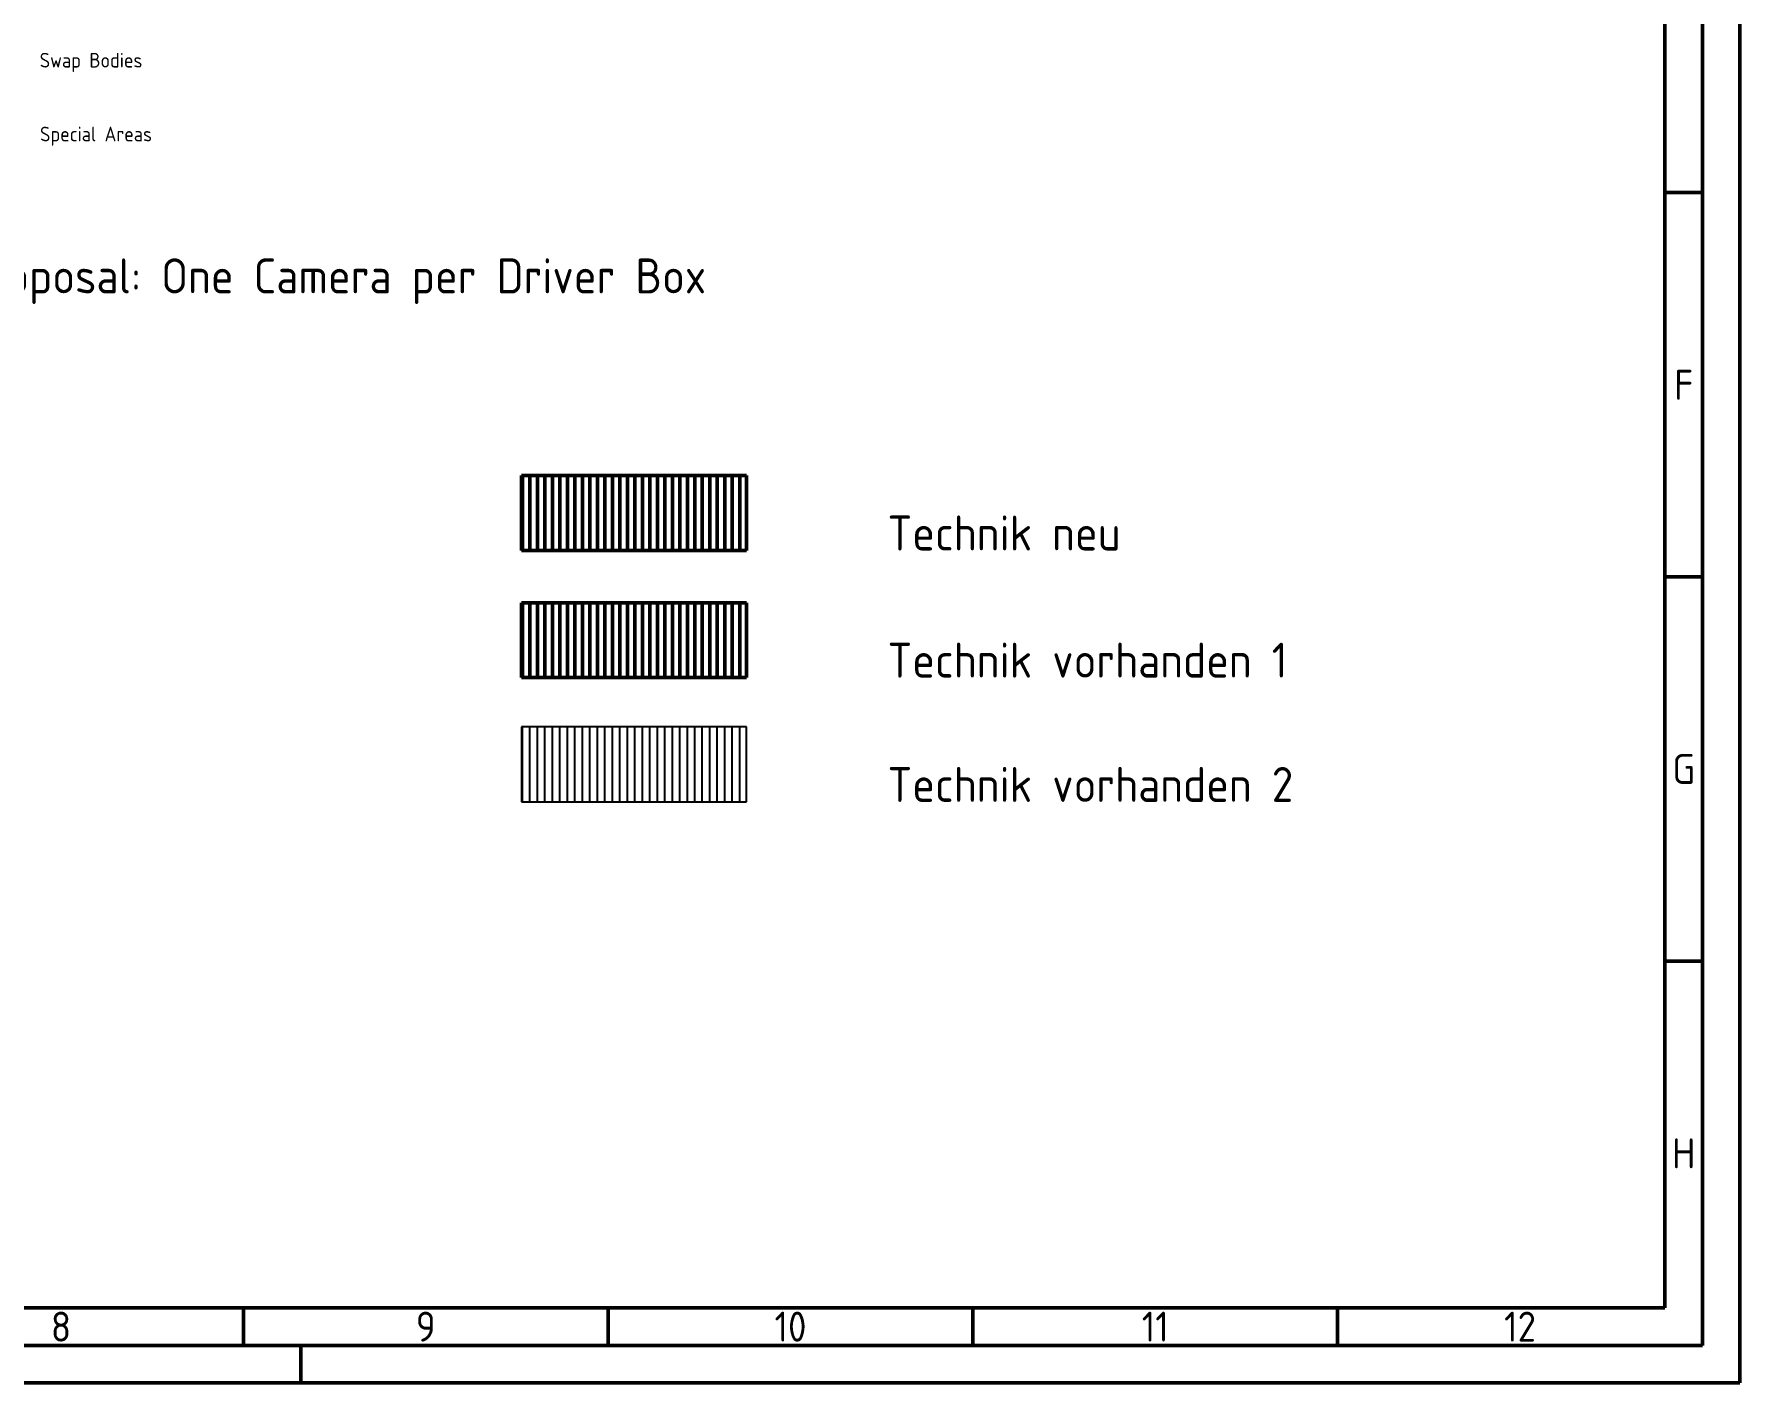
# Model space of a CAD drawing. Header units: millimetres. Extents: x 0 to 118800, y 79635 to 177025.
# Drawn here: x 73282 to 118800, y 93025 to 129003 of the extents above; entities that cross this region are included whole.
import ezdxf
from ezdxf.enums import TextEntityAlignment as Align

# ---------------------------------------------------------------- set-up
doc = ezdxf.new("R2010")
doc.units = ezdxf.units.MM
doc.header["$LTSCALE"] = 200
for name, color, linetype, lineweight in [('AM_0', 7, 'Continuous', 50), ('AM_1', 14, 'Continuous', 50), ('AM_2', 5, 'Continuous', 50), ('AM_BOR', 7, 'Continuous', 50)]:
    doc.layers.add(name, color=color, linetype=linetype, lineweight=lineweight)
for name, color, linetype in [('CYAN', 4, 'Continuous'), ('K_Sonder', 221, 'Continuous'), ('K_Torkameras', 5, 'Continuous')]:
    doc.layers.add(name, color=color, linetype=linetype)
doc.styles.add('ACDINTS', font='isocp.shx', dxfattribs={"height": 1})
doc.styles.get("Standard").update_dxf_attribs({"font": 'ISOCP.SHX'})

# ---------------------------------------------------------------- blocks, each defined once
blk = doc.blocks.new('DIN_A2')
for p, q in [((589, 415), (589, 5)), ((589, 5), (5, 5))]:
    blk.add_line(p, q)
at = {"layer": 'AM_BOR', "color": 7, "lineweight": 50}
for p, q in [((594, 420), (594, 0)), ((584, 410), (584, 10)), ((589, 158.75), (584.02, 158.75)), ((589, 107.5), (584.02, 107.5)), ((589, 56.25), (584.02, 56.25)), ((584, 10), (10, 10)), ((394.33, 10), (394.33, 5)), ((443, 10), (443, 5)), ((491.67, 10), (491.67, 5)), ((540.33, 10), (540.33, 5)), ((402, 0), (402, 5)), ((594, 0), (0, 0)), ((594, 0), (402, 0))]:
    blk.add_line(p, q, dxfattribs=at)
at = {"layer": 'AM_BOR', "color": 7, "lineweight": 50, "style": 'ACDINTS'}
for s, p in [('F', (586.51, 133.12)), ('G', (586.51, 81.88)), ('H', (586.51, 30.62)), ('8', (370, 7.5)), ('9', (418.67, 7.5)), ('10', (467.33, 7.5)), ('11', (516, 7.5)), ('12', (564.67, 7.5))]:
    blk.add_text(s, height=4, dxfattribs=at).set_placement(p, align=Align.MIDDLE_CENTER)

msp = doc.modelspace()

# ---------------------------------------------------------------- linework, layer by layer
for p, q in [((86291, 110521), (86291, 108521)), ((92291, 110521), (86291, 110521)), ((92291, 108521), (92291, 110521)), ((86291, 108521), (92291, 108521))]:
    msp.add_line(p, q)
at = {"layer": 'AM_1'}
for p, q in [((86291, 113837), (86291, 111837)), ((92291, 113837), (86291, 113837)), ((86313, 111837), (86313, 113837)), ((86513, 111837), (86513, 113837)), ((86713, 111837), (86713, 113837)), ((86913, 111837), (86913, 113837)), ((87113, 111837), (87113, 113837)), ((87313, 111837), (87313, 113837)), ((87513, 111837), (87513, 113837)), ((87713, 111837), (87713, 113837)), ((87913, 111837), (87913, 113837)), ((88113, 111837), (88113, 113837)), ((88313, 111837), (88313, 113837)), ((88513, 111837), (88513, 113837)), ((88713, 111837), (88713, 113837)), ((88913, 111837), (88913, 113837)), ((89113, 111837), (89113, 113837)), ((89313, 111837), (89313, 113837)), ((89513, 111837), (89513, 113837)), ((89713, 111837), (89713, 113837)), ((89913, 111837), (89913, 113837)), ((90113, 111837), (90113, 113837)), ((90313, 111837), (90313, 113837)), ((90513, 111837), (90513, 113837)), ((90713, 111837), (90713, 113837)), ((90913, 111837), (90913, 113837)), ((91113, 111837), (91113, 113837)), ((91313, 111837), (91313, 113837)), ((91513, 111837), (91513, 113837)), ((91713, 111837), (91713, 113837)), ((91913, 111837), (91913, 113837)), ((92113, 111837), (92113, 113837)), ((92291, 111837), (92291, 113837)), ((86291, 111837), (92291, 111837))]:
    msp.add_line(p, q, dxfattribs=at)
at = {"layer": 'AM_2'}
for p, q in [((92291, 117228), (86291, 117228)), ((86291, 117228), (86291, 115228)), ((86313, 115228), (86313, 117228)), ((86513, 115228), (86513, 117228)), ((86713, 115228), (86713, 117228)), ((86913, 115228), (86913, 117228)), ((87113, 115228), (87113, 117228)), ((87313, 115228), (87313, 117228)), ((87513, 115228), (87513, 117228)), ((87713, 115228), (87713, 117228)), ((87913, 115228), (87913, 117228)), ((88113, 115228), (88113, 117228)), ((88313, 115228), (88313, 117228)), ((88513, 115228), (88513, 117228)), ((88713, 115228), (88713, 117228)), ((88913, 115228), (88913, 117228)), ((89113, 115228), (89113, 117228)), ((89313, 115228), (89313, 117228)), ((89513, 115228), (89513, 117228)), ((89713, 115228), (89713, 117228)), ((89913, 115228), (89913, 117228)), ((90113, 115228), (90113, 117228)), ((90313, 115228), (90313, 117228)), ((90513, 115228), (90513, 117228)), ((90713, 115228), (90713, 117228)), ((90913, 115228), (90913, 117228)), ((91113, 115228), (91113, 117228)), ((91313, 115228), (91313, 117228)), ((91513, 115228), (91513, 117228)), ((91713, 115228), (91713, 117228)), ((91913, 115228), (91913, 117228)), ((92113, 115228), (92113, 117228)), ((92291, 115228), (92291, 117228)), ((86291, 115228), (92291, 115228))]:
    msp.add_line(p, q, dxfattribs=at)
at = {"layer": 'CYAN'}
for p, q in [((86313, 108521), (86313, 110521)), ((86513, 108521), (86513, 110521)), ((86713, 108521), (86713, 110521)), ((86913, 108521), (86913, 110521)), ((87113, 108521), (87113, 110521)), ((87313, 108521), (87313, 110521)), ((87513, 108521), (87513, 110521)), ((87713, 108521), (87713, 110521)), ((87913, 108521), (87913, 110521)), ((88113, 108521), (88113, 110521)), ((88313, 108521), (88313, 110521)), ((88513, 108521), (88513, 110521)), ((88713, 108521), (88713, 110521)), ((88913, 108521), (88913, 110521)), ((89113, 108521), (89113, 110521)), ((89313, 108521), (89313, 110521)), ((89513, 108521), (89513, 110521)), ((89713, 108521), (89713, 110521)), ((89913, 108521), (89913, 110521)), ((90113, 108521), (90113, 110521)), ((90313, 108521), (90313, 110521)), ((90513, 108521), (90513, 110521)), ((90713, 108521), (90713, 110521)), ((90913, 108521), (90913, 110521)), ((91113, 108521), (91113, 110521)), ((91313, 108521), (91313, 110521)), ((91513, 108521), (91513, 110521)), ((91713, 108521), (91713, 110521)), ((91913, 108521), (91913, 110521)), ((92113, 108521), (92113, 110521))]:
    msp.add_line(p, q, dxfattribs=at)

# ---------------------------------------------------------------- block references
at = {"layer": 'AM_0', "xscale": 200, "yscale": 200, "zscale": 200}
msp.add_blockref('DIN_A2', (0, 93025), dxfattribs=at)

# ---------------------------------------------------------------- texts
for s, p in [('Proposal: One Camera per Driver Box', (71350, 122087)), ('Technik neu', (96054, 115228)), ('Technik vorhanden 1', (96054, 111837)), ('Technik vorhanden 2', (96054, 108521))]:
    msp.add_text(s, height=933.33).set_placement(p)
at = {"layer": 'K_Sonder', "color": 221}
msp.add_text('Special Areas', height=390.7, dxfattribs=at).set_placement((73440, 126143))
at = {"layer": 'K_Torkameras', "color": 5}
msp.add_text('Swap Bodies', height=390.7, dxfattribs=at).set_placement((73432, 128112))

doc.saveas('drawing.dxf')
